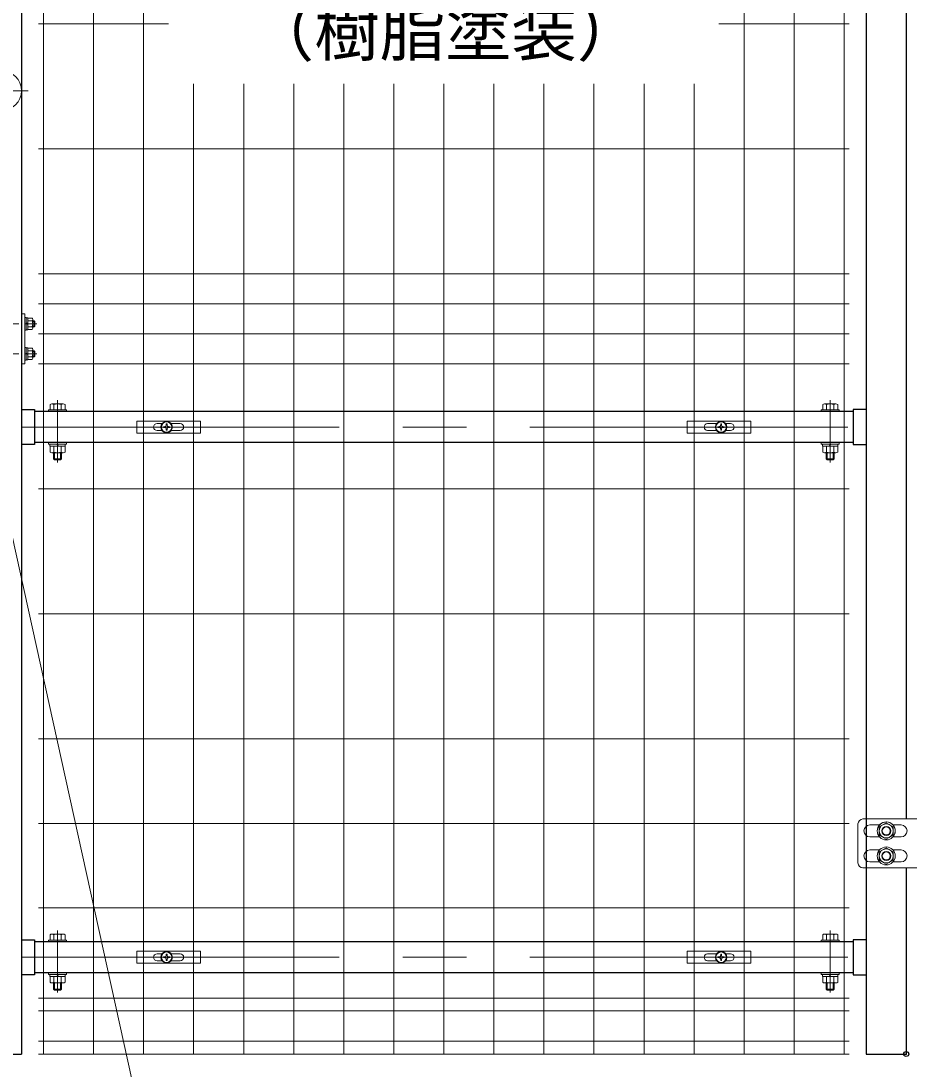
# Model space of a CAD drawing. Units: millimetres, scale not verified. Extents: x -4200 to 4200, y -2970 to 2970.
# Drawn here: x -2534 to -1646, y -257 to 790 of the extents above; entities that cross this region are included whole.
import ezdxf
from ezdxf.enums import TextEntityAlignment as Align

# ---------------------------------------------------------------- set-up
doc = ezdxf.new("R2010")
doc.units = ezdxf.units.MM
doc.header["$LTSCALE"] = 10
doc.header["$PDMODE"] = 32
doc.header["$PDSIZE"] = 5
doc.linetypes.add('DASHED', pattern=[7.5, 6, -1.5])
doc.linetypes.add('USER1', pattern=[50.8, 31.75, -6.35, 6.35, -6.35])
for name, color, linetype, lineweight in [('0-0_D-STR-TXT', 7, 'Continuous', 13), ('0-1_D-STR-DIM', 7, 'Continuous', 13), ('0-2_D-BMK', 2, 'USER1', 13), ('0-3_D-STR1', 1, 'Continuous', 25), ('0-4_D-STR3', 3, 'Continuous', 13), ('0-5_D-STR2', 7, 'Continuous', 13)]:
    doc.layers.add(name, color=color, linetype=linetype, lineweight=lineweight)
doc.layers.add('0-A_Defpoints', color=6, linetype='Continuous')
doc.styles.add('ＭＳ ゴシック', font='')
doc.styles.get('ＭＳ ゴシック').set_extended_font_data('MS Gothic')

# ---------------------------------------------------------------- blocks, each defined once
blk = doc.blocks.new('A$C2cb980e3')
at = {"layer": '0-2_D-BMK'}
for p, q in [((-70, 0), (554, 0)), ((-70, -300), (554, -300))]:
    blk.add_line(p, q, dxfattribs=at)
at = {"layer": '0-4_D-STR3', "linetype": 'DASHED'}
for p, q in [((-368, -300), (-368, 0)), ((-268, 100), (-150, 100)), ((-150, -400), (-268, -400))]:
    blk.add_line(p, q, dxfattribs=at)
at = {"layer": '0-4_D-STR3'}
for p, q in [((-150, 100), (0, 100)), ((-31.3, 51.8), (-16, 51.8)), ((-16, 62.5), (-16, -62.5)), ((-16, 62.5), (0, 62.5)), ((-16, 51.8), (-16, -51.8)), ((0, 100), (0, -400)), ((0, 62.5), (0, -62.5)), ((400, 100), (400, -400)), ((432, 100), (400, 100)), ((432, 100), (432, -400)), ((432, 62.5), (432, -62.5)), ((432, 62.5), (448, 62.5)), ((448, 62.5), (448, -62.5)), ((448, 8), (463.8, -1.1)), ((448, 1.1), (463.8, -8)), ((463.8, 57.5), (463.8, -57.5)), ((505.6, 57.5), (463.8, 57.5)), ((505.6, 29.1), (463.8, 29.1)), ((513.8, 43.3), (513.8, -43.3)), ((527, 30), (513.8, 30)), ((534, 23), (513.8, 23)), ((527, -30), (527, 30)), ((534, 23), (527, 30)), ((534, -23), (534, 23)), ((-31.6, -51.8), (-16, -51.8)), ((-16, -62.5), (0, -62.5)), ((432, -62.5), (448, -62.5)), ((505.6, -29.1), (463.8, -29.1)), ((505.6, -57.5), (463.8, -57.5)), ((534, -23), (513.8, -23)), ((527, -30), (513.8, -30)), ((534, -23), (527, -30)), ((-31.6, -248.2), (-16, -248.2)), ((-16, -362.5), (-16, -237.5)), ((-16, -237.5), (0, -237.5)), ((-16, -351.8), (-16, -248.2)), ((0, -362.5), (0, -237.5)), ((432, -362.5), (432, -237.5)), ((432, -237.5), (448, -237.5)), ((448, -362.5), (448, -237.5)), ((448, -292), (463.8, -301.1)), ((448, -298.9), (463.8, -308)), ((463.8, -357.5), (463.8, -242.5)), ((505.6, -242.5), (463.8, -242.5)), ((505.6, -270.9), (463.8, -270.9)), ((513.8, -343.3), (513.8, -256.7)), ((527, -270), (513.8, -270)), ((534, -277), (513.8, -277)), ((527, -270), (527, -330)), ((534, -277), (527, -270)), ((534, -277), (534, -323)), ((-150, -400), (0, -400)), ((-31.3, -351.8), (-16, -351.8)), ((-16, -362.5), (0, -362.5)), ((432, -400), (400, -400)), ((432, -362.5), (448, -362.5)), ((505.6, -329.1), (463.8, -329.1)), ((505.6, -357.5), (463.8, -357.5)), ((534, -323), (513.8, -323)), ((527, -330), (513.8, -330)), ((534, -323), (527, -330))]:
    blk.add_line(p, q, dxfattribs=at)
for points in [[(448, -61), (463.8, -61), (463.8, 61), (448, 61)], [(448, -239), (463.8, -239), (463.8, -361), (448, -361)]]:
    blk.add_lwpolyline(points, close=True, dxfattribs=at)
at = {"layer": '0-4_D-STR3', "linetype": 'DASHED'}
for centre, start, end in [((-268, 0), 90, 180), ((-268, -300), 180, 270)]:
    blk.add_arc(centre, 100, start, end, dxfattribs=at)
at = {"layer": '0-4_D-STR3'}
for centre, radius, start, end in [((85, -0.7), 140, 163.92714, 195.41383), ((-31.3, 32.8), 19, 90, 163.92714), ((497.4, 43.3), 16.4, 300, 60), ((458, 0), 55.8, 328.543, 31.457), ((-31.6, -32.8), 19, 195.41383, 270), ((497.4, -43.3), 16.4, 300, 60), ((85, -299.3), 140, 164.58617, 196.07286), ((-31.6, -267.2), 19, 90, 164.58617), ((497.4, -256.7), 16.4, 300, 60), ((458, -300), 55.8, 328.543, 31.457), ((-31.3, -332.8), 19, 196.07286, 270), ((497.4, -343.3), 16.4, 300, 60)]:
    blk.add_arc(centre, radius, start, end, dxfattribs=at)
blk = doc.blocks.new('A$Cc5bff5c2')
at = {"layer": '0-4_D-STR3'}
for p, q in [((-297.7, 60), (337.3, 60)), ((-297.7, -60), (-297.7, 60)), ((-95.2, 35), (-45.6, 35)), ((-18.5, 4.2), (-31.5, 3.9)), ((-31.5, 3.9), (-31.5, -4)), ((-4, 31.5), (-4.2, 18.5)), ((-4, 31.5), (4, 31.5)), ((4, 31.5), (4.2, 18.5)), ((18.5, 4.2), (31.5, 3.9)), ((31.5, 3.9), (31.5, -4)), ((45.6, 35), (134.8, 35)), ((-95.2, -35), (-45.6, -35)), ((-18.5, -4.2), (-31.5, -4)), ((-4, -31.5), (-4.2, -18.5)), ((18.5, -4.2), (31.5, -4)), ((45.6, -35), (134.8, -35))]:
    blk.add_line(p, q, dxfattribs=at)
for points in [[(-297.7, -60), (337.3, -60), (337.3, 60)], [(-4, -31.5), (4, -31.5), (4.2, -18.5)]]:
    blk.add_lwpolyline(points, dxfattribs=at)
for radius in [57.5, 52.5]:
    blk.add_circle((0, 0), radius, dxfattribs=at)
for centre, radius, start, end in [((-95.2, 0), 35, 90, 270), ((-19.1, 19), 14.9, 270, 0), ((19.1, 19), 14.9, 180, 270), ((134.8, 0), 35, 270, 90), ((-19.1, -19), 14.9, 0, 90), ((19.1, -19), 14.9, 90, 180)]:
    blk.add_arc(centre, radius, start, end, dxfattribs=at)
blk = doc.blocks.new('A$C5ba32ecb')
at = {"layer": '0-4_D-STR3'}
for p, q in [((-337.5, 60), (297.5, 60)), ((-337.5, -60), (-337.5, 60)), ((-135, 35), (-45.6, 35)), ((-18.5, 4.2), (-31.5, 3.9)), ((-31.5, 3.9), (-31.5, -4)), ((-4, 31.5), (-4.2, 18.5)), ((-4, 31.5), (4, 31.5)), ((4, 31.5), (4.2, 18.5)), ((18.5, 4.2), (31.5, 3.9)), ((31.5, 3.9), (31.5, -4)), ((45.6, 35), (95, 35)), ((-135, -35), (-45.6, -35)), ((-18.5, -4.2), (-31.5, -4)), ((-4, -31.5), (-4.2, -18.5)), ((18.5, -4.2), (31.5, -4)), ((45.6, -35), (95, -35))]:
    blk.add_line(p, q, dxfattribs=at)
for points in [[(-337.5, -60), (297.5, -60), (297.5, 60)], [(-4, -31.5), (4, -31.5), (4.2, -18.5)]]:
    blk.add_lwpolyline(points, dxfattribs=at)
for radius in [57.5, 52.5]:
    blk.add_circle((0, 0), radius, dxfattribs=at)
for centre, radius, start, end in [((-135, 0), 35, 90, 270), ((-19.1, 19), 14.9, 270, 0), ((19.1, 19), 14.9, 180, 270), ((95, 0), 35, 270, 90), ((-19.1, -19), 14.9, 0, 90), ((19.1, -19), 14.9, 90, 180)]:
    blk.add_arc(centre, radius, start, end, dxfattribs=at)

msp = doc.modelspace()

# ---------------------------------------------------------------- linework, layer by layer
at = {"layer": '0-0_D-STR-TXT'}
msp.add_lwpolyline([(-2180.87, -456.76), (-2381.93, -456.76), (-2572.69, 408.62)], dxfattribs=at)
at = {"layer": '0-2_D-BMK'}
for p, q in [((-2648.01, 720.68), (-2526.96, 720.68)), ((-2497.8, 349.09), (-2497.8, 411.18)), ((-1725.8, 349.09), (-1725.8, 411.18)), ((-2533.8, 384.44), (-1689.8, 384.44)), ((-2497.8, -180.91), (-2497.8, -118.82)), ((-1725.8, -180.91), (-1725.8, -118.82)), ((-2533.8, -145.56), (-1689.8, -145.56))]:
    msp.add_line(p, q, dxfattribs=at)
at = {"layer": '0-3_D-STR1'}
for p, q in [((-2533.8, 1142.69), (-2533.8, -242.31)), ((-1689.8, 1142.69), (-1689.8, -242.31)), ((-1649.8, 1055.19), (-1649.8, -7.31)), ((-2533.8, 401.89), (-2520.8, 401.89)), ((-2520.8, 401.89), (-2520.8, 366.99)), ((-1702.8, 399.94), (-2520.8, 399.94)), ((-1689.8, 401.89), (-1702.8, 401.89)), ((-1702.8, 401.89), (-1702.8, 366.99)), ((-2520.8, 366.99), (-2533.8, 366.99)), ((-1702.8, 368.94), (-2520.8, 368.94)), ((-1702.8, 366.99), (-1689.8, 366.99)), ((-1649.8, -56.31), (-1649.8, -242.31)), ((-2533.8, -128.11), (-2520.8, -128.11)), ((-2520.8, -128.11), (-2520.8, -163.01)), ((-1702.8, -130.06), (-2520.8, -130.06)), ((-1702.8, -128.11), (-1702.8, -163.01)), ((-1689.8, -128.11), (-1702.8, -128.11)), ((-2520.8, -163.01), (-2533.8, -163.01)), ((-1702.8, -161.06), (-2520.8, -161.06)), ((-1702.8, -163.01), (-1689.8, -163.01)), ((-2573.8, -242.31), (-2533.8, -242.31)), ((-1689.8, -242.31), (-1649.8, -242.31))]:
    msp.add_line(p, q, dxfattribs=at)
at = {"layer": '0-4_D-STR3'}
for p, q in [((-2506.8, 401.54), (-2506.8, 399.94)), ((-2506.8, 401.54), (-2488.8, 401.54)), ((-2506.8, 399.94), (-2488.8, 399.94)), ((-2505.3, 401.54), (-2505.3, 406.99)), ((-2490.29, 401.54), (-2505.3, 401.54)), ((-2492.17, 407.54), (-2503.42, 407.54)), ((-2501.55, 401.54), (-2501.55, 406.99)), ((-2494.04, 401.54), (-2494.04, 406.99)), ((-2490.29, 401.54), (-2490.29, 406.99)), ((-2488.8, 401.54), (-2488.8, 399.94)), ((-1734.8, 401.54), (-1734.8, 399.94)), ((-1716.8, 401.54), (-1734.8, 401.54)), ((-1716.8, 399.94), (-1734.8, 399.94)), ((-1733.3, 401.54), (-1733.3, 406.99)), ((-1733.3, 401.54), (-1718.3, 401.54)), ((-1731.42, 407.54), (-1720.17, 407.54)), ((-1729.55, 401.54), (-1729.55, 406.99)), ((-1722.05, 401.54), (-1722.05, 406.99)), ((-1718.3, 401.54), (-1718.3, 406.99)), ((-1716.8, 401.54), (-1716.8, 399.94)), ((-2506.8, 368.94), (-2506.8, 367.34)), ((-2506.8, 368.94), (-2488.8, 368.94)), ((-2506.8, 367.34), (-2488.8, 367.34)), ((-2497.42, 365.34), (-2498.57, 367.34)), ((-2496.73, 365.34), (-2497.88, 367.34)), ((-2488.8, 368.94), (-2488.8, 367.34)), ((-1734.8, 368.94), (-1734.8, 367.34)), ((-1716.8, 368.94), (-1734.8, 368.94)), ((-1716.8, 367.34), (-1734.8, 367.34)), ((-1726.87, 365.34), (-1725.71, 367.34)), ((-1726.17, 365.34), (-1725.02, 367.34)), ((-1716.8, 368.94), (-1716.8, 367.34)), ((-2505.3, 365.34), (-2505.3, 359.39)), ((-2503.42, 358.83), (-2492.17, 358.83)), ((-2501.8, 352.54), (-2501.8, 358.83)), ((-2501.55, 365.34), (-2501.55, 359.39)), ((-2500.8, 351.54), (-2500.8, 358.83)), ((-2494.8, 351.54), (-2494.8, 358.83)), ((-2494.04, 365.34), (-2494.04, 359.39)), ((-2493.8, 352.54), (-2493.8, 358.83)), ((-2490.29, 365.34), (-2490.29, 359.39)), ((-1733.3, 365.34), (-1733.3, 359.39)), ((-1720.17, 358.83), (-1731.42, 358.83)), ((-1729.8, 352.54), (-1729.8, 358.83)), ((-1729.55, 365.34), (-1729.55, 359.39)), ((-1728.8, 351.54), (-1728.8, 358.83)), ((-1722.8, 351.54), (-1722.8, 358.83)), ((-1722.05, 365.34), (-1722.05, 359.39)), ((-1721.8, 352.54), (-1721.8, 358.83)), ((-1718.3, 365.34), (-1718.3, 359.39)), ((-2501.8, 352.54), (-2500.8, 351.54)), ((-2501.8, 352.54), (-2493.8, 352.54)), ((-2494.8, 351.54), (-2500.8, 351.54)), ((-2494.8, 351.54), (-2493.8, 352.54)), ((-1728.8, 351.54), (-1729.8, 352.54)), ((-1721.8, 352.54), (-1729.8, 352.54)), ((-1728.8, 351.54), (-1722.8, 351.54)), ((-1721.8, 352.54), (-1722.8, 351.54)), ((-1639.2, -7.31), (-1693.06, -7.31)), ((-1698.06, -12.31), (-1698.06, -51.31)), ((-1676.5, -13.31), (-1686.06, -13.31)), ((-1663.09, -13.31), (-1655.06, -13.31)), ((-1676.5, -25.31), (-1686.06, -25.31)), ((-1663.09, -25.31), (-1655.06, -25.31)), ((-1676.5, -38.31), (-1686.06, -38.31)), ((-1663.09, -38.31), (-1655.06, -38.31)), ((-1676.5, -50.31), (-1686.06, -50.31)), ((-1663.09, -50.31), (-1655.06, -50.31)), ((-1639.2, -56.31), (-1693.06, -56.31)), ((-2505.3, -128.46), (-2505.3, -123.01)), ((-2492.17, -122.46), (-2503.42, -122.46)), ((-2501.55, -128.46), (-2501.55, -123.01)), ((-2494.04, -128.46), (-2494.04, -123.01)), ((-2490.29, -128.46), (-2490.29, -123.01)), ((-1733.3, -128.46), (-1733.3, -123.01)), ((-1731.42, -122.46), (-1720.17, -122.46)), ((-1729.55, -128.46), (-1729.55, -123.01)), ((-1722.05, -128.46), (-1722.05, -123.01)), ((-1718.3, -128.46), (-1718.3, -123.01)), ((-2506.8, -128.46), (-2506.8, -130.06)), ((-2506.8, -128.46), (-2488.8, -128.46)), ((-2506.8, -130.06), (-2488.8, -130.06)), ((-2490.29, -128.46), (-2505.3, -128.46)), ((-2488.8, -128.46), (-2488.8, -130.06)), ((-1734.8, -128.46), (-1734.8, -130.06)), ((-1716.8, -128.46), (-1734.8, -128.46)), ((-1716.8, -130.06), (-1734.8, -130.06)), ((-1733.3, -128.46), (-1718.3, -128.46)), ((-1716.8, -128.46), (-1716.8, -130.06)), ((-2506.8, -161.06), (-2506.8, -162.66)), ((-2506.8, -161.06), (-2488.8, -161.06)), ((-2506.8, -162.66), (-2488.8, -162.66)), ((-2505.3, -164.66), (-2505.3, -170.61)), ((-2501.55, -164.66), (-2501.55, -170.61)), ((-2497.42, -164.66), (-2498.57, -162.66)), ((-2496.73, -164.66), (-2497.88, -162.66)), ((-2494.04, -164.66), (-2494.04, -170.61)), ((-2490.29, -164.66), (-2490.29, -170.61)), ((-2488.8, -161.06), (-2488.8, -162.66)), ((-1734.8, -161.06), (-1734.8, -162.66)), ((-1716.8, -161.06), (-1734.8, -161.06)), ((-1716.8, -162.66), (-1734.8, -162.66)), ((-1733.3, -164.66), (-1733.3, -170.61)), ((-1729.55, -164.66), (-1729.55, -170.61)), ((-1726.87, -164.66), (-1725.71, -162.66)), ((-1726.17, -164.66), (-1725.02, -162.66)), ((-1722.05, -164.66), (-1722.05, -170.61)), ((-1718.3, -164.66), (-1718.3, -170.61)), ((-1716.8, -161.06), (-1716.8, -162.66)), ((-2503.42, -171.17), (-2492.17, -171.17)), ((-2501.8, -177.46), (-2501.8, -171.17)), ((-2501.8, -177.46), (-2500.8, -178.46)), ((-2501.8, -177.46), (-2493.8, -177.46)), ((-2500.8, -178.46), (-2500.8, -171.17)), ((-2494.8, -178.46), (-2494.8, -171.17)), ((-2494.8, -178.46), (-2493.8, -177.46)), ((-2493.8, -177.46), (-2493.8, -171.17)), ((-1720.17, -171.17), (-1731.42, -171.17)), ((-1729.8, -177.46), (-1729.8, -171.17)), ((-1728.8, -178.46), (-1729.8, -177.46)), ((-1721.8, -177.46), (-1729.8, -177.46)), ((-1728.8, -178.46), (-1728.8, -171.17)), ((-1722.8, -178.46), (-1722.8, -171.17)), ((-1721.8, -177.46), (-1722.8, -178.46)), ((-1721.8, -177.46), (-1721.8, -171.17)), ((-2494.8, -178.46), (-2500.8, -178.46)), ((-1728.8, -178.46), (-1722.8, -178.46))]:
    msp.add_line(p, q, dxfattribs=at)
for points in [[(-2490.1, 365.33), (-2505.5, 365.34), (-2505.5, 367.34)], [(-2490.1, 365.34), (-2490.1, 367.33), (-2505.5, 367.34)], [(-1733.5, 365.33), (-1718.1, 365.34), (-1718.1, 367.34)], [(-1733.5, 365.34), (-1733.5, 367.33), (-1718.1, 367.34)], [(-2490.1, -164.67), (-2505.5, -164.66), (-2505.5, -162.66)], [(-2490.1, -164.66), (-2490.1, -162.67), (-2505.5, -162.66)], [(-1733.5, -164.67), (-1718.1, -164.66), (-1718.1, -162.66)], [(-1733.5, -164.66), (-1733.5, -162.67), (-1718.1, -162.66)]]:
    msp.add_lwpolyline(points, dxfattribs=at)
for points in [[(-1669.8, -11.21), (-1676.81, -15.26), (-1676.81, -23.36), (-1669.8, -27.41), (-1662.78, -23.36), (-1662.78, -15.26)], [(-1669.8, -36.21), (-1676.81, -40.26), (-1676.81, -48.36), (-1669.8, -52.41), (-1662.78, -48.36), (-1662.78, -40.26)]]:
    msp.add_lwpolyline(points, close=True, dxfattribs=at)
for centre, radius in [((-1669.8, -19.31), 9), ((-1669.8, -19.31), 7.03), ((-1669.8, -19.31), 4.5), ((-1669.8, -19.31), 4), ((-1669.8, -19.31), 4), ((-1669.8, -44.31), 9), ((-1669.8, -44.31), 9), ((-1669.8, -44.31), 7.03), ((-1669.8, -44.31), 4.5), ((-1669.8, -44.31), 4), ((-1669.8, -44.31), 4)]:
    msp.add_circle(centre, radius, dxfattribs=at)
for centre, radius, start, end in [((-2553.8, 720.68), 20, 270, 89.99983), ((-2503.42, 404.08), 3.46, 57.13278, 122.86722), ((-2497.8, 394.55), 12.99, 73.22135, 106.77865), ((-2492.17, 404.08), 3.46, 57.13278, 122.86722), ((-1731.42, 404.08), 3.46, 57.13278, 122.86722), ((-1725.8, 394.55), 12.99, 73.22135, 106.77865), ((-1720.17, 404.08), 3.46, 57.13278, 122.86722), ((-2503.42, 362.29), 3.46, 237.13278, 302.86722), ((-2497.8, 371.83), 12.99, 253.22135, 286.77865), ((-2492.17, 362.29), 3.46, 237.13278, 302.86722), ((-1731.42, 362.29), 3.46, 237.13278, 302.86722), ((-1725.8, 371.83), 12.99, 253.22135, 286.77865), ((-1720.17, 362.29), 3.46, 237.13278, 302.86722), ((-1693.06, -12.31), 5, 90, 180), ((-1669.8, -19.31), 9, 333.43495, 153.43495), ((-1686.06, -19.31), 6, 90, 270), ((-1655.06, -19.31), 6, 270, 90), ((-1686.06, -44.31), 6, 90, 270), ((-1655.06, -44.31), 6, 270, 90), ((-1693.06, -51.31), 5, 180, 270), ((-2503.42, -125.92), 3.46, 57.13278, 122.86722), ((-2497.8, -135.45), 12.99, 73.22135, 106.77865), ((-2492.17, -125.92), 3.46, 57.13278, 122.86722), ((-1731.42, -125.92), 3.46, 57.13278, 122.86722), ((-1725.8, -135.45), 12.99, 73.22135, 106.77865), ((-1720.17, -125.92), 3.46, 57.13278, 122.86722), ((-2503.42, -167.71), 3.46, 237.13278, 302.86722), ((-2497.8, -158.17), 12.99, 253.22135, 286.77865), ((-2492.17, -167.71), 3.46, 237.13278, 302.86722), ((-1731.42, -167.71), 3.46, 237.13278, 302.86722), ((-1725.8, -158.17), 12.99, 253.22135, 286.77865), ((-1720.17, -167.71), 3.46, 237.13278, 302.86722)]:
    msp.add_arc(centre, radius, start, end, dxfattribs=at)
at = {"layer": '0-5_D-STR2'}
for p, q in [((-2511.8, -242.32), (-2511.8, 1227.68)), ((-2461.8, -242.32), (-2461.8, 1227.68)), ((-2411.8, -242.32), (-2411.8, 1227.68)), ((-1811.8, -242.32), (-1811.8, 1227.68)), ((-1761.8, -242.32), (-1761.8, 1227.68)), ((-1711.8, -242.32), (-1711.8, 1227.68)), ((-2387.05, 787.68), (-2516.8, 787.68)), ((-1706.8, 787.68), (-1837.05, 787.68)), ((-2361.8, -242.32), (-2361.8, 727.68)), ((-2311.8, -242.32), (-2311.8, 727.68)), ((-2261.8, -242.32), (-2261.8, 727.68)), ((-2211.8, -242.32), (-2211.8, 727.68)), ((-2161.8, -242.32), (-2161.8, 727.68)), ((-2111.8, -242.32), (-2111.8, 727.68)), ((-2061.8, -242.32), (-2061.8, 727.68)), ((-2011.8, -242.32), (-2011.8, 727.68)), ((-1961.8, -242.32), (-1961.8, 727.68)), ((-1911.8, -242.32), (-1911.8, 727.68)), ((-1861.8, -242.32), (-1861.8, 727.68)), ((-1706.8, 662.68), (-2516.8, 662.68)), ((-1706.8, 537.68), (-2516.8, 537.68)), ((-1706.8, 507.68), (-2516.8, 507.68)), ((-1706.8, 477.68), (-2516.8, 477.68)), ((-1706.8, 447.68), (-2516.8, 447.68)), ((-1706.8, 322.68), (-2516.8, 322.68)), ((-1706.8, 197.68), (-2516.8, 197.68)), ((-1706.8, 72.68), (-2516.8, 72.68)), ((-1706.8, -11.82), (-2516.8, -11.82)), ((-1706.8, -96.32), (-2516.8, -96.32)), ((-1706.8, -186.32), (-2516.8, -186.32)), ((-1706.8, -199.19), (-2516.8, -199.19)), ((-1706.8, -229.44), (-2516.8, -229.44)), ((-1706.8, -242.32), (-2516.8, -242.32))]:
    msp.add_line(p, q, dxfattribs=at)
at = {"layer": '0-A_Defpoints'}
msp.add_point((-1649.8, -242.31), dxfattribs=at)

# ---------------------------------------------------------------- block references
at = {"layer": '0-1_D-STR-DIM', "xscale": 0.1, "yscale": 0.1}
msp.add_blockref('A$C2cb980e3', (-2573.8, 487.69), dxfattribs=at)
at = {"layer": '0-4_D-STR3', "xscale": 0.1, "yscale": 0.1}
for name, p in [('A$Cc5bff5c2', (-2388.79, 384.44)), ('A$C5ba32ecb', (-1834.8, 384.44)), ('A$Cc5bff5c2', (-2388.79, -145.56)), ('A$C5ba32ecb', (-1834.8, -145.56))]:
    msp.add_blockref(name, p, dxfattribs=at)

# ---------------------------------------------------------------- texts
at = {"layer": '0-0_D-STR-TXT', "style": 'ＭＳ ゴシック'}
msp.add_text('（樹脂塗装）', height=48.09, dxfattribs=at).set_placement((-2306.97, 741.35), align=Align.BOTTOM_LEFT)

doc.saveas('drawing.dxf')
